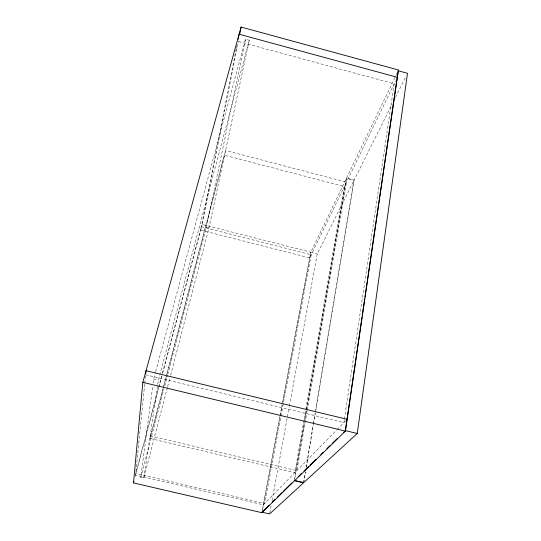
<?xml version="1.0" encoding="UTF-8"?>
<svg xmlns="http://www.w3.org/2000/svg" width="541" height="541" viewBox="0 0 541 541"><rect width="100%" height="100%" fill="white"/><g stroke="black" fill="none" stroke-linecap="round" stroke-linejoin="round"><path stroke-width="0.41" stroke-dasharray="2.71 2.03" d="M144.704 384.069L135.575 475.126L263.318 504.854L336.522 430.156M144.792 383.231L145.543 375.711M167.426 387.383L143.784 478.116L140.755 477.412L152.67 386.47M153.11 383.136L153.651 378.964L155.416 372.445M143.784 478.116L158.378 380.1L249.232 40.237L245.533 39.229L155.639 371.633M344.265 420.127L343.893 422.629L146.455 374.981M344.387 419.295L394.2 83.808L237.722 41.299M149.985 438.447L224.488 155.193L344.326 186.55L294.879 472.651L149.985 438.447L225.496 150.493L346.443 182.195L307.295 409.943M303.515 482.822L305.32 472.002M306.152 467.005L313.232 424.529M313.374 423.698L315.18 412.871M315.315 412.039L353.929 180.538L346.314 178.537L306.422 409.902M303.744 482.613L305.55 471.779M306.247 467.607L313.327 425.098M313.469 424.266L315.275 413.432M315.829 410.098L354.172 180.052L392.103 104.122M294.223 480.638L304.272 422.386M304.414 421.547L306.28 410.734M294.73 478.758L304.346 422.947M304.921 419.613L346.551 178.05L354.172 180.052M307.153 410.775L296.867 470.623L150.351 435.999M269.77 513.118L271.291 504.814M272.055 500.662L289.246 406.798M289.401 405.966L317.249 253.966L353.929 180.538M261.993 511.908L279.974 416.185M280.13 415.353L281.996 405.412M282.618 402.091L310.771 252.174L202.199 224.461L238.324 41.089M262.473 509.69L279.927 416.705M280.082 415.873L282.111 405.081M282.267 404.255L310.798 252.316L397.094 73.049M236.194 49.096L200.697 230.128L309.695 257.895L395.606 80.913M236.356 48.271L236.843 45.789M167.778 374.44L206.378 227.335L245.533 39.229M170.625 375.123L208.954 227.991L249.232 40.237M167.642 386.572L169.773 378.396M140.755 477.412L163.916 389.148M164.775 385.882L167.561 375.258M161.725 375.758L135.737 473.47L264.664 503.482L311.21 254.77L201.353 226.753L161.942 374.947M135.155 476.689L158.797 387.748M159.013 386.93L161.84 376.313M162.706 373.047L202.199 224.461M395.485 97.36L405.622 77.059M337.111 429.554L345.523 420.972M153.651 378.964L158.378 380.1M310.798 252.316L317.249 253.966M206.378 227.335L208.954 227.991"/><path stroke-width="0.81" d="M133.499 482.917L142.831 382.325L241.09 27.05L398.433 69.992L345.422 431.082L261.844 512.692L133.499 482.917L133.918 481.362M145.718 373.966L146.043 370.7L347.146 419.309M294.446 480.422L303.744 482.613L357.256 433.469L407.501 73.299L398.196 70.763L364.959 297.023M345.456 429.77L362.017 317.06M362.26 315.389L364.715 298.693M238.135 39.175L239.108 34.218L397.358 77.302M239.791 33.657L241.09 27.05M269.161 505.172L262.006 512.185L269.614 513.95L303.515 482.822L294.223 480.638M272.15 502.251L275.132 499.329M277.519 496.996L282.287 492.324M283.484 491.154L291.836 482.978M298.639 476.323L301.628 473.389M304.022 471.049L308.816 466.356M310.013 465.186L315.998 459.323M320.786 454.636L323.18 452.29M326.778 448.773L330.368 445.257M332.16 443.498L337.55 438.224M343.535 432.36L344.739 431.191M345.334 430.602L357.256 433.469M142.831 382.325L345.422 431.082"/></g></svg>
